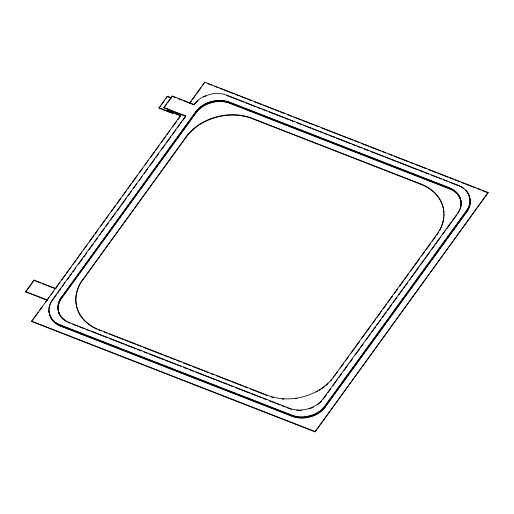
<?xml version="1.0" encoding="UTF-8"?>
<svg xmlns="http://www.w3.org/2000/svg" width="514" height="514" viewBox="0 0 514 514"><rect width="100%" height="100%" fill="white"/><g stroke="black" fill="none" stroke-linecap="round" stroke-linejoin="round"><path stroke-width="0.77" d="M47.153 300.285L25.796 291.965L25.7 291.566L34.027 280.079L56.129 288.682M158.974 107.767L172.601 113.074L172.698 113.472L159.07 108.171L158.974 107.767L167.307 96.279L171.612 97.956M25.796 291.965L30.422 285.585M31.348 284.306L34.027 280.079M159.07 108.171L160.458 106.257M161.383 104.978L164.621 100.513M166.009 98.598L167.307 96.279M182.528 120.841L185.766 116.376L163.96 107.889L163.87 107.484L172.196 95.996L194.003 104.49A24.209 18.658 -13.1 0 1 205.831 95.643L211.909 93.933A24.209 18.658 -13.1 0 1 226.937 95.218L458.61 185.432A24.209 18.658 -13.1 0 1 468.472 193.836L470.22 199.689A24.209 18.658 -13.1 0 1 466.834 211.826L325.233 407.107A24.209 18.658 -13.1 0 1 313.399 415.948L307.321 417.664A24.209 18.658 -13.1 0 1 292.293 416.379L60.62 326.165A24.209 18.658 -13.1 0 1 50.758 317.761L49.736 315.088M163.96 107.889L166.735 104.059M167.66 102.781L171.83 97.037M177.863 119.749L180.684 115.856L167.056 110.549L167.892 108.872M167.056 110.549L167.982 109.276M189.39 103.327L204.752 82.144L488.204 192.519L315.043 431.856L31.585 321.481L180.594 115.457L166.966 110.15M31.585 321.481L32.999 319.535M33.937 318.237L38.171 312.396M39.578 310.45L42.405 306.562M45.226 302.669L48.991 297.477M50.867 294.882L53.218 291.644M55.57 288.399L59.804 282.559M61.686 279.963L65.451 274.778M66.39 273.48L71.093 266.991M72.975 264.395L76.271 259.859M77.209 258.561L81.912 252.072M83.795 249.476L87.084 244.94M89.436 241.696L93.67 235.855M95.084 233.909L97.904 230.021M100.725 226.128L104.959 220.288M105.903 218.99L108.724 215.103M111.544 211.209L115.778 205.369M117.192 203.422L120.951 198.237M122.833 195.641L126.598 190.45M128.005 188.503L131.77 183.318M132.708 182.02L137.411 175.531M139.294 172.942L142.59 168.399M144.942 165.155L148.231 160.612M150.583 157.374L154.817 151.534M155.755 150.236L159.051 145.693M161.402 142.455L165.636 136.615M167.044 134.668L169.871 130.774M172.691 126.887L176.456 121.696M189.949 103.089L191.343 101.162M192.737 99.234L195.532 95.386M196.464 94.101L201.122 87.682M202.516 85.754L204.752 82.144M470.034 198.886A24.209 18.658 -13.1 0 1 466.648 211.023L325.041 406.304A24.209 18.658 -13.1 0 1 313.212 415.151L307.134 416.86A24.209 18.658 -13.1 0 1 292.106 415.575L60.434 325.362A24.209 18.658 -13.1 0 1 50.571 316.958L49.016 311.908A24.209 18.658 -13.1 0 1 52.396 299.771L185.67 115.978L163.87 107.484M52.955 299.533L56.656 294.432M57.581 293.153L60.819 288.688M62.207 286.773L64.892 282.539M67.334 279.7L71.568 273.866M72.975 271.919L75.796 268.025M78.623 264.138L82.381 258.947M83.795 257L86.615 253.113M88.967 249.868L93.195 244.034M95.077 241.439L97.429 238.194M99.78 234.956L104.483 228.473M105.89 226.526L108.242 223.282M110.594 220.037L115.297 213.554M117.179 210.958L120.469 206.422M121.413 205.125L126.116 198.642M127.992 196.046L131.288 191.51M133.634 188.265L136.93 183.723M139.281 180.485L142.102 176.591M144.453 173.353L147.743 168.81M150.094 165.566L154.328 159.732M155.736 157.785L158.556 153.898M161.383 150.004L165.142 144.82M166.555 142.873L170.783 137.032M172.196 135.092L175.955 129.901M177.838 127.305L181.506 121.722M60.633 316.123A24.89 19.179 -13.1 0 1 61.622 297.214L195.77 111.692A24.89 19.179 -13.1 0 1 229.629 102.157L449.255 187.681A24.89 19.179 -13.1 0 1 457.421 213.573L457.518 213.978A24.89 19.179 -13.1 0 0 458.674 212.198M61.622 297.214L195.866 112.091A24.89 19.179 -13.1 0 1 229.726 102.562L449.345 188.079A24.89 19.179 -13.1 0 1 460.942 205.941M61.102 317.048A24.89 19.179 -13.1 0 1 61.719 297.619L195.956 112.489A24.89 19.179 -13.1 0 1 229.816 102.961L449.442 188.477A24.89 19.179 -13.1 0 1 461.122 205.696M59.566 314.703A24.89 19.179 -13.1 0 1 61.808 298.017L196.052 112.894A24.89 19.179 -13.1 0 1 229.912 103.359L449.532 188.882A24.89 19.179 -13.1 0 1 461.219 206.101M85.073 321.269A48.425 37.31 -13.1 0 1 82.921 279.603L186.119 136.756A48.425 37.31 -13.1 0 1 251.988 118.214L420.972 184.018A48.425 37.31 -13.1 0 1 436.868 234.397L436.964 234.802M82.921 279.603L186.209 137.161A48.425 37.31 -13.1 0 1 252.085 118.618L421.069 184.417A48.425 37.31 -13.1 0 1 443.935 212.623M82.831 279.198A48.425 37.31 -13.1 0 0 98.727 329.583L267.71 395.382A48.425 37.31 -13.1 0 0 333.58 376.839L436.868 234.397M334.614 375.946L337.897 371.416M340.249 368.178L343.532 363.649M345.408 361.053L348.698 356.523M351.043 353.285L354.332 348.755M355.27 347.458L359.498 341.63M361.843 338.392L365.126 333.862M366.071 332.564L370.761 326.094M372.644 323.505L375.927 318.969M376.865 317.678L381.561 311.201M383.438 308.612L386.727 304.076M387.665 302.785L392.362 296.308M394.238 293.719L397.521 289.189M399.873 285.951L403.156 281.415M404.1 280.124L408.322 274.296M410.673 271.058L413.956 266.528M414.894 265.23L419.591 258.754M421.467 256.165L424.757 251.635M425.695 250.337L430.391 243.867M432.268 241.278L435.551 236.742M61.532 296.816A24.89 19.179 -13.1 0 0 69.698 322.715L289.324 408.232A24.89 19.179 -13.1 0 0 323.184 398.703L457.421 213.573M326.544 394.598L323.274 399.102L323.184 398.703M327.945 392.664L330.746 388.796M333.085 385.577L334.955 383.001M337.3 379.762L335.417 382.358L335.327 381.953M338.707 377.822L341.527 373.935M343.879 370.69L348.106 364.863M349.514 362.916L352.334 359.029M355.155 355.142L359.382 349.308M360.32 348.01L363.141 344.123M365.962 340.236L370.189 334.402M371.603 332.462L375.361 327.277M376.768 325.33L380.996 319.502M382.41 317.556L386.168 312.371M387.575 310.43L391.803 304.596M393.216 302.65L396.975 297.471M398.851 294.875L402.61 289.69M403.554 288.399L407.782 282.565M409.658 279.969L413.417 274.791M414.361 273.493L419.058 267.01M420.465 265.07L424.23 259.885M425.168 258.587L429.865 252.111M431.747 249.515L435.037 244.979M435.975 243.687L440.671 237.205M442.554 234.615L444.899 231.371M446.775 228.794L451.446 222.35M452.378 221.065L456.58 215.263M49.55 314.285L50.481 316.553A24.209 18.658 -13.1 0 0 60.344 324.964L292.016 415.177A24.209 18.658 -13.1 0 0 307.038 416.462L313.122 414.747A24.209 18.658 -13.1 0 0 324.951 405.906L466.558 210.618A24.209 18.658 -13.1 0 0 469.937 198.488M50.668 317.356A24.209 18.658 -13.1 0 0 60.53 325.767L292.203 415.974A24.209 18.658 -13.1 0 0 307.224 417.259L313.309 415.55A24.209 18.658 -13.1 0 0 325.137 406.702L466.744 211.421A24.209 18.658 -13.1 0 0 470.124 199.291M315.043 431.856L488.204 192.519M207.836 83.711L211.575 85.163M214.563 86.333L217.557 87.496M219.799 88.369L234.011 93.901M235.508 94.486L239.248 95.938M240.745 96.523L245.975 98.559M247.472 99.144L251.211 100.603M254.205 101.766L261.684 104.676M263.181 105.261L273.654 109.341M275.144 109.919L278.884 111.377M280.381 111.962L284.12 113.414M287.114 114.577L291.599 116.325M293.841 117.198L301.326 120.115M302.817 120.694L313.289 124.773M314.786 125.358L318.526 126.81M321.513 127.98L340.962 135.548M342.459 136.133L346.198 137.585M347.695 138.17L352.932 140.206M354.422 140.791L358.913 142.539M361.156 143.412L368.634 146.323M370.131 146.908L380.604 150.981M382.095 151.566L385.834 153.024M388.828 154.187L391.822 155.35M394.065 156.224L408.277 161.762M409.767 162.34L413.507 163.799M415.004 164.384L420.24 166.42M421.737 167.005L426.222 168.746M428.47 169.62L435.949 172.537M437.44 173.115L447.912 177.195M449.409 177.78L453.149 179.232M454.646 179.816L459.13 181.564M461.373 182.438L475.585 187.97M477.082 188.554L480.821 190.007M482.318 190.591L487.555 192.628M237.25 99.6L227.034 95.617L226.937 95.218M238.714 100.166L243.822 102.157M245.281 102.723L247.472 103.577L247.382 103.179M248.223 103.867L255.702 106.783M257.199 107.368L260.939 108.82M262.436 109.405L266.927 111.152M269.169 112.026L283.387 117.565M284.884 118.143L288.624 119.601M290.121 120.186L293.86 121.645M296.854 122.807L301.339 124.555M303.588 125.429L311.066 128.339M312.563 128.924L316.303 130.383M317.8 130.967L323.043 133.004M324.533 133.589L328.279 135.041M329.776 135.625L334.261 137.373M336.509 138.247L350.721 143.785M352.219 144.363L355.958 145.822M357.455 146.406L361.194 147.865M364.188 149.028L368.679 150.775M370.922 151.649L383.643 156.603M385.14 157.188L390.377 159.224M391.874 159.809L395.613 161.261M397.11 161.846L418.062 170.006M419.559 170.59L423.298 172.042M424.795 172.627L428.535 174.085M431.529 175.248L437.51 177.581M441.179 179.007L438.166 177.471M443.37 179.861L447.019 181.281M449.943 182.419L458.7 185.83L458.61 185.432M173.019 96.683L175.923 97.814M178.107 98.662L181.738 100.076M183.19 100.641L193.367 104.605M167.397 96.683L170.269 97.801M35.594 281.049L40.754 283.06M42.225 283.632L54.747 288.508M25.7 291.566L47.063 299.88M98.817 329.982L101.059 330.855M104.053 332.018L107.04 333.188M109.283 334.061L123.488 339.593M124.986 340.172L135.452 344.251M136.949 344.83L140.688 346.288M143.682 347.451L163.118 355.02M164.615 355.604L168.354 357.063M169.851 357.641L175.081 359.678M176.578 360.263L181.063 362.01M183.312 362.884L190.784 365.795M192.281 366.379L202.747 370.453M204.244 371.037L207.984 372.489M210.971 373.659L213.965 374.822M216.208 375.695L230.413 381.227M231.91 381.806L242.377 385.885M243.874 386.464L247.613 387.922M250.601 389.085L267.055 395.491M72.737 324.263L77.89 326.268M79.362 326.84L84.508 328.844M85.979 329.416L89.661 330.849L89.564 330.451M91.151 331.434L96.381 333.464M97.872 334.049L101.605 335.501M103.096 336.085L107.574 337.826M109.816 338.7L123.996 344.219M125.487 344.804L135.94 348.871M137.431 349.456L141.164 350.908M144.151 352.071L147.132 353.234M149.375 354.101L163.555 359.627M165.052 360.205L175.499 364.278M176.989 364.856L180.722 366.309M183.71 367.471L187.443 368.923M188.934 369.508L193.412 371.249M195.654 372.123L215.058 379.679M216.548 380.264L221.778 382.294M223.269 382.879L227.002 384.331M228.492 384.915L232.97 386.656M235.213 387.53L249.393 393.049M250.883 393.634L261.337 397.701M262.827 398.279L266.56 399.738M269.548 400.901L273.223 402.334M274.701 402.905L279.847 404.91M281.319 405.482L285 406.915M286.471 407.486L288.682 408.347M31.489 321.077L314.947 431.458M469.494 196.509L468.562 194.234A24.209 18.658 -13.1 0 0 465.575 190.186M468.659 194.639L469.687 197.305M466.558 210.618L466.648 211.023M466.744 211.421L466.834 211.826M449.255 187.681L449.345 188.079M449.442 188.477L449.532 188.882M454.061 227.85L454.158 228.255M454.247 228.653L454.344 229.051M445.278 230.323L445.375 230.722M429.383 179.945L429.479 180.343M429.569 180.742L429.665 181.146M420.972 184.018L421.069 184.417M337.447 388.674L337.537 389.072M337.634 389.477L337.724 389.875M333.58 376.839L333.676 377.244M324.951 405.906L325.041 406.304M325.137 406.702L325.233 407.107M251.988 118.214L252.085 118.618M249.496 109.893L249.592 110.298M249.682 110.696L249.778 111.095M229.629 102.157L229.726 102.562M229.816 102.961L229.912 103.359M292.016 415.177L292.106 415.575M292.203 415.974L292.293 416.379M271.572 407.216L271.668 407.615M271.758 408.02L271.855 408.418M195.77 111.692L195.866 112.091M195.956 112.489L196.052 112.894M185.67 115.978L185.766 116.376M186.119 136.756L186.209 137.161M183.626 128.436L183.716 128.841M183.813 129.239L183.903 129.637M180.594 115.457L180.684 115.856M172.196 95.996L172.293 96.401M73.675 280.066L73.765 280.471M73.862 280.869L73.952 281.274M80.782 332.924L80.878 333.323M80.968 333.727L81.064 334.126M69.698 322.715L69.795 323.113A24.89 19.179 -13.1 0 1 67.797 322.227M61.719 297.619L61.808 298.017M60.344 324.964L60.434 325.362M60.53 325.767L60.62 326.165M52.396 299.771L52.492 300.17M49.826 315.487L49.203 312.705A24.209 18.658 -13.1 0 1 49.087 311.49M331.954 379.46A48.425 37.31 -13.1 0 1 330.547 381.08M328.016 383.662A48.425 37.31 -13.1 0 1 325.812 385.622M324.662 386.56A48.425 37.31 -13.1 0 1 321.629 388.796M320.363 389.638A48.425 37.31 -13.1 0 1 319.065 390.447M317.736 391.231A48.425 37.31 -13.1 0 1 316.386 391.976M297.073 398.485A48.425 37.31 -13.1 0 1 295.511 398.716M283.805 399.185A48.425 37.31 -13.1 0 1 282.27 399.07M273.352 397.566A48.425 37.31 -13.1 0 1 271.225 396.969M96.844 329.159A48.425 37.31 -13.1 0 1 94.306 327.938M93.696 327.611A48.425 37.31 -13.1 0 1 85.607 321.783M443.993 214.03A48.425 37.31 -13.1 0 1 443.98 215.437M443.903 216.85A48.425 37.31 -13.1 0 1 442.034 225.338M441.777 226.038A48.425 37.31 -13.1 0 1 439.875 230.163M438.718 232.18A48.425 37.31 -13.1 0 1 437.42 234.153M49.293 313.11A24.209 18.658 -13.1 0 1 49.177 311.889M466.545 191.529A24.209 18.658 -13.1 0 1 468.363 194.093M62.824 319.033A24.89 19.179 -13.1 0 1 61.494 317.568M459.362 186.1A24.209 18.658 -13.1 0 1 460.647 186.691M461.264 187.019A24.209 18.658 -13.1 0 1 463.57 188.477M194.517 104.329A24.209 18.658 -13.1 0 1 198.025 100.699M203.775 96.992A24.209 18.658 -13.1 0 1 205.928 96.047M49.106 312.306A24.209 18.658 -13.1 0 1 51.034 302.489M51.361 301.898A24.209 18.658 -13.1 0 1 52.094 300.741M66.544 321.546A24.89 19.179 -13.1 0 1 61.404 317.164M321.417 401.344A24.89 19.179 -13.1 0 1 319.811 402.912M319.233 403.406A24.89 19.179 -13.1 0 1 317.401 404.82M313.469 407.152A24.89 19.179 -13.1 0 1 311.709 407.955M311.111 408.2A24.89 19.179 -13.1 0 1 309.28 408.855M301.641 410.352A24.89 19.179 -13.1 0 1 296.854 410.326M291.534 409.35A24.89 19.179 -13.1 0 1 289.414 408.636M460.833 206.577A24.89 19.179 -13.1 0 1 459.015 211.595"/></g></svg>
